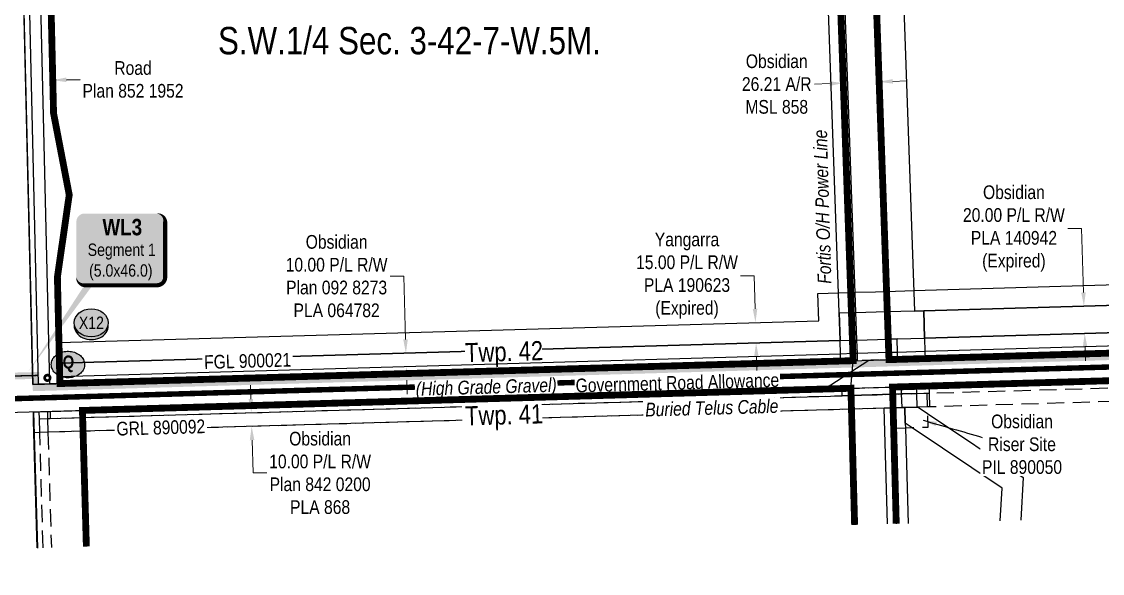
# Model space of a CAD drawing. Extents: x 632269 to 650517, y 5825252 to 5832959.
# Drawn here: x 639771 to 640562, y 5827572 to 5827976 of the extents above; entities that cross this region are included whole.
import ezdxf
from ezdxf.enums import TextEntityAlignment as Align

# ---------------------------------------------------------------- set-up
doc = ezdxf.new("R2010")
doc.units = 0
doc.header["$LTSCALE"] = 5
doc.header["$PDMODE"] = 35
doc.header["$PDSIZE"] = 10
for name, pattern in [('CENTERLINEX3', [5, 2.5, -1, 0.5, -1]), ('foc-ACCESSROAD', [3.75, 2.5, -1.25]), ('foc-FLOWLINE', [3.75, 2.5, -1.25])]:
    doc.linetypes.add(name, pattern=pattern)
doc.layers.get('Defpoints').update_dxf_attribs({"color": 9})
for name, color, linetype, lineweight in [('AS-GENERAL', 48, 'Continuous', 18), ('C-AR-T', 13, 'Continuous', 9), ('C-RW-T', 13, 'Continuous', 9), ('C-WS-T', 13, 'Continuous', 9), ('F-RW-T', 190, 'Continuous', 9), ('T-TEXT', 48, 'Continuous', 18)]:
    doc.layers.add(name, color=color, linetype=linetype, lineweight=lineweight)
for name, color, linetype in [('AS-POWER', 104, 'foc-POWER'), ('AS-POWER-T', 104, 'Continuous'), ('AS-ROADS', 254, 'Continuous'), ('AS-TELUS', 224, 'foc-TEL'), ('C-FLOWLINE', 13, 'foc-FLOWLINE'), ('C-RW', 13, 'Continuous'), ('C-SYMBOL', 7, 'Continuous'), ('C-WS', 13, 'foc-ACCESSROAD'), ('D-TXT', 6, 'Continuous'), ('F-EZE', 190, 'foc-FLOWLINE'), ('F-RW', 190, 'Continuous'), ('L-ROAD-T', 7, 'Continuous'), ('L-SEC', 7, 'Continuous'), ('L-TITLEDB', 4, 'Continuous'), ('L-TITLEDB-T', 4, 'Continuous'), ('P-CROSSINGS', 250, 'Continuous'), ('P-STATION', 7, 'Continuous')]:
    doc.layers.add(name, color=color, linetype=linetype)
doc.layers.add('AS-TRAPPER BOUNDARY', color=7, linetype='CENTERLINEX3', true_color=0xb85c00, transparency=0.6)
for name, color, linetype, true_color in [('AS-TRAPPER-T', 7, 'Continuous', 0xc26100), ('P-PROPOSED-WL2', 7, 'Continuous', 0x05c1ff), ('P-PROPOSED-WL3', 92, 'Continuous', 0x00bd00), ('P-PROPOSED-WL4', 7, 'Continuous', 0x5b5bc8)]:
    doc.layers.add(name, color=color, linetype=linetype, true_color=true_color)
doc.styles.add('175L', font='ARIALN.TTF', dxfattribs={"height": 20})
doc.styles.add('80', font='ARIALN.TTF', dxfattribs={"height": 10})
doc.styles.add('80CG', font='ARIALN.TTF', dxfattribs={"height": 10})
doc.styles.add('80L', font='ARIALN.TTF', dxfattribs={"height": 10})
doc.styles.add('80LS', font='ARIALNI.TTF', dxfattribs={"height": 10})
doc.styles.add('BOLD', font='ARIALNB.TTF')
doc.styles.add('Crossing', font='ARIALN.TTF', dxfattribs={"height": 10})
doc.styles.add('foc-LtypeFont', font='ARIALN.TTF', dxfattribs={"height": 7.35})
doc.linetypes.add('foc-POWER', pattern='A,6,-1,["P",foc-LtypeFont,S=0.2,R=0,X=-0.625,Y=-0.75],-1.24,4', length=12.24)
doc.linetypes.add('foc-POWER-NOLINE', pattern='A,0,-4,["P",foc-LtypeFont,S=0.2,R=0,X=-0.625,Y=-0.75],-8.24', length=12.24)
doc.linetypes.add('foc-TEL', pattern='A,2,-1,["T",foc-LtypeFont,S=0.2,R=0,X=-0.425,Y=-0.75],-1.24,8', length=12.24)
doc.linetypes.add('foc-TEL-NOLINE', pattern='A,0,-2,["T",foc-LtypeFont,S=0.2,R=0,X=-0.425,Y=-0.75],-10.24', length=12.24)
doc.dimstyles.new('Compass 5 000', dxfattribs={"dimscale": 5, "dimtxt": 9, "dimasz": 2, "dimexe": 0.2, "dimexo": 0.0625, "dimgap": 0.5, "dimtad": 0, "dimtih": 1, "dimtoh": 1, "dimzin": 0, "dimdsep": 46, "dimtxsty": '80CG', "dimcen": 0.1, "dimse1": 1, "dimse2": 1, "dimclrd": 256, "dimclrt": 256, "dimaunit": 1, "dimadec": 4, "dimazin": 0, "dimtfac": 0.06, "dimtofl": 0, "dimtmove": 0, "dimatfit": 1, "dimfxl": 0.2, "dimtolj": 1, "dimtzin": 0, "dimlwd": -1, "dimarcsym": 0})

# ---------------------------------------------------------------- blocks, each defined once
blk = doc.blocks.new('*D499')
at = {"layer": 'C-AR-T', "transparency": 16777216}
for p, q in [((640362.12, 5827930.27), (640351.16, 5827929.88)), ((640408.32, 5827931.91), (640418.31, 5827932.27))]:
    blk.add_line(p, q, dxfattribs=at)
for points in [[(640362.06, 5827931.94), (640362.18, 5827928.61), (640372.11, 5827930.63)], [(640408.26, 5827933.58), (640408.38, 5827930.25), (640398.32, 5827931.56)]]:
    blk.add_solid(points, dxfattribs=at)
at = {"layer": 'Defpoints', "color": 0, "transparency": 16777216}
for p in [(640372.11, 5827930.63), (640373, 5827905.71), (640399.21, 5827906.64)]:
    blk.add_point(p, dxfattribs=at)
at = {"layer": 'C-AR-T', "transparency": 16777216, "insert": (640323.42, 5827929.88), "char_height": 10, "attachment_point": 5, "style": '80CG'}
blk.add_mtext('\\A1;Obsidian\\P26.21 A/R\\PMSL 858', dxfattribs=at)
blk = doc.blocks.new('*D613')
at = {"layer": 'C-RW-T', "transparency": 16777216}
for p, q in [((640050.57, 5827789.53), (640040.57, 5827789.53)), ((640051.89, 5827743.32), (640050.57, 5827789.53)), ((640052.75, 5827713.43), (640053.04, 5827703.43))]:
    blk.add_line(p, q, dxfattribs=at)
for points in [[(640053.56, 5827743.37), (640050.23, 5827743.27), (640052.18, 5827733.32)], [(640054.42, 5827713.48), (640051.09, 5827713.38), (640052.46, 5827723.43)]]:
    blk.add_solid(points, dxfattribs=at)
at = {"layer": 'Defpoints', "color": 0, "transparency": 16777216}
for p in [(640051.98, 5827733.32), (640052.18, 5827733.32), (640052.27, 5827723.42)]:
    blk.add_point(p, dxfattribs=at)
at = {"layer": 'C-RW-T', "transparency": 16777216, "insert": (640001.48, 5827789.53), "char_height": 10, "attachment_point": 5, "style": '80CG'}
blk.add_mtext('\\A1;Obsidian\\P10.00 P/L R/W\\PPlan 092 8273\\PPLA 064782', dxfattribs=at)
blk = doc.blocks.new('*D643')
at = {"layer": 'C-RW-T', "transparency": 16777216}
for p, q in [((640546.44, 5827824.39), (640536.44, 5827824.39)), ((640547.8, 5827777.64), (640546.44, 5827824.39)), ((640548.96, 5827737.65), (640549.25, 5827727.65))]:
    blk.add_line(p, q, dxfattribs=at)
for points in [[(640549.46, 5827777.68), (640546.13, 5827777.59), (640548.09, 5827767.64)], [(640550.63, 5827737.7), (640547.29, 5827737.6), (640548.67, 5827747.64)]]:
    blk.add_solid(points, dxfattribs=at)
at = {"layer": 'Defpoints', "color": 0, "transparency": 16777216}
for p in [(640517.72, 5827766.76), (640548.09, 5827767.64), (640518.3, 5827746.76)]:
    blk.add_point(p, dxfattribs=at)
at = {"layer": 'C-RW-T', "transparency": 16777216, "insert": (640496.9, 5827824.39), "char_height": 10, "attachment_point": 5, "style": '80CG'}
blk.add_mtext('\\A1;Obsidian\\P20.00 P/L R/W\\PPLA 140942\\P(Expired)', dxfattribs=at)
blk = doc.blocks.new('*D655')
at = {"layer": 'Defpoints', "color": 0, "transparency": 16777216}
for p in [(640307.45, 5827755.66), (640307.85, 5827755.67), (640307.88, 5827740.67)]:
    blk.add_point(p, dxfattribs=at)
at = {"layer": 'F-RW-T', "transparency": 16777216}
for p, q in [((640306.86, 5827789.9), (640296.86, 5827789.9)), ((640307.56, 5827765.67), (640306.86, 5827789.9)), ((640308.56, 5827730.68), (640308.85, 5827720.69))]:
    blk.add_line(p, q, dxfattribs=at)
for points in [[(640309.23, 5827765.71), (640305.89, 5827765.62), (640307.85, 5827755.67)], [(640310.23, 5827730.73), (640306.9, 5827730.64), (640308.28, 5827740.68)]]:
    blk.add_solid(points, dxfattribs=at)
at = {"layer": 'F-RW-T', "transparency": 16777216, "insert": (640257.78, 5827789.9), "char_height": 10, "attachment_point": 5, "style": '80CG'}
blk.add_mtext('\\A1;Yangarra\\P15.00 P/L R/W\\PPLA 190623\\P(Expired)', dxfattribs=at)
blk = doc.blocks.new('*U783')
h = blk.add_hatch(color=254)
edge = h.paths.add_edge_path()
edge.add_line((-26.5, -33.92), (26.5, -33.92))
edge.add_arc((26.5, -27.92), 6, 270, 360)
edge.add_line((32.5, -27.92), (32.5, 12.5))
edge.add_arc((26.5, 12.5), 6, 0, 90)
edge.add_line((26.5, 18.5), (-26.5, 18.5))
edge.add_arc((-26.5, 12.5), 6, 90, 180)
edge.add_line((-32.5, 12.5), (-32.5, -27.92))
edge.add_arc((-26.5, -27.92), 6, 180, 270)
at = {"layer": 'P-PROPOSED-WL2', "color": 92, "true_color": 0x00bd00, "flags": 128}
blk.add_lwpolyline([(-26.5, -33.92, 3, 3, 0), (26.5, -33.92, 3, 3, 0.414214), (32.5, -27.92, 3, 3, 0), (32.5, 12.5, 3, 0, 0.414214), (26.5, 18.5, 0, 0, 0), (-26.5, 18.5, 0, 0, 0.414214), (-32.5, 12.5, 0, 0, 0), (-32.5, -27.92, 0, 3, 0.414214)], format="xyseb", close=True, dxfattribs=at)
blk.add_lwpolyline([(-67.97, -97.53, 0, 7.5, 0), (0, 0, 0, 0, 0)], format="xyseb", dxfattribs=at)
at = {"layer": 'P-PROPOSED-WL2', "color": 92, "true_color": 0x00bd00}
for tag, p, height, style in [('TEMP_AREA_W1_001', (-9.21, 2.24), 12, 'BOLD'), ('ENTER_TEXT_001', (-30.66, -12.93), 9, '80')]:
    blk.add_attdef(tag, p, '', height=height, dxfattribs=dict(at, style=style))
blk = doc.blocks.new('*D796')
at = {"layer": 'C-RW-T', "transparency": 16777216}
for p, q in [((639938.78, 5827699.78), (639938.49, 5827709.78)), ((639939.64, 5827669.74), (639940.33, 5827645.73)), ((639940.33, 5827645.73), (639950.33, 5827645.73))]:
    blk.add_line(p, q, dxfattribs=at)
for points in [[(639940.44, 5827699.83), (639937.11, 5827699.73), (639939.07, 5827689.78)], [(639941.31, 5827669.79), (639937.98, 5827669.69), (639939.35, 5827679.73)]]:
    blk.add_solid(points, dxfattribs=at)
at = {"layer": 'Defpoints', "color": 0, "transparency": 16777216}
for p in [(639938.74, 5827689.77), (639939.03, 5827679.73), (639939.35, 5827679.73)]:
    blk.add_point(p, dxfattribs=at)
at = {"layer": 'C-RW-T', "transparency": 16777216, "insert": (639989.41, 5827645.73), "char_height": 10, "attachment_point": 5, "style": '80CG'}
blk.add_mtext('\\A1;Obsidian\\P10.00 P/L R/W\\PPlan 842 0200\\PPLA 868', dxfattribs=at)
blk = doc.blocks.new('AA')
at = {"const_width": 4}
blk.add_lwpolyline([(-1, 0, 1), (1, 0, 1)], format="xyb", close=True, dxfattribs=at)
blk.add_circle((0, 0), 2)
blk = doc.blocks.new('Route_Letters')
h = blk.add_hatch(color=255)
h.dxf.hatch_style = 1
edge = h.paths.add_edge_path()
edge.add_ellipse((-0.12, 0.46), major_axis=(-11.97, 0), ratio=0.789318, start_angle=0, end_angle=360)
at = {"color": 5}
blk.add_open_spline([(-12.34, 0.46), (-12.34, -0.25), (-12.24, -0.97), (-11.72, -2.79), (-11.14, -3.88), (-9.56, -5.81), (-8.54, -6.66), (-6.22, -8.02), (-4.9, -8.54), (-2.12, -9.17), (-0.66, -9.3), (2.22, -9.13), (3.64, -8.84), (6.27, -7.89), (7.48, -7.22), (9.54, -5.6), (10.38, -4.64), (11.6, -2.54), (11.97, -1.4), (12.18, 0.91), (12.02, 2.08), (11.2, 4.3), (10.54, 5.35), (8.8, 7.2), (7.72, 7.99), (5.29, 9.24), (3.93, 9.68), (1.11, 10.18), (-0.35, 10.23), (-3.22, 9.91), (-4.61, 9.55), (-7.16, 8.47), (-8.32, 7.75), (-10.24, 6.02), (-11, 5.02), (-12.05, 2.86), (-12.32, 1.7), (-12.34, 0.52), (-12.34, 0.49), (-12.34, 0.46)], degree=3, knots=[0, 0, 0, 0, 0.219529, 0.219529, 0.575727, 0.575727, 0.931924, 0.931924, 1.288121, 1.288121, 1.644318, 1.644318, 2.000515, 2.000515, 2.356712, 2.356712, 2.712909, 2.712909, 3.069107, 3.069107, 3.425304, 3.425304, 3.781501, 3.781501, 4.137698, 4.137698, 4.493895, 4.493895, 4.850092, 4.850092, 5.20629, 5.20629, 5.562487, 5.562487, 5.918684, 5.918684, 6.274881, 6.274881, 6.283185, 6.283185, 6.283185, 6.283185], dxfattribs=at)
at = {"color": 14, "style": 'BOLD'}
blk.add_attdef('A', text='', height=9.5, dxfattribs=at).set_placement((0.22, 0.98), align=Align.MIDDLE)
blk = doc.blocks.new('*D848')
at = {"layer": 'Defpoints', "color": 0, "transparency": 16777216}
for p in [(639739.83, 5827933.69), (639793.82, 5827934.96), (639793.87, 5827932.8)]:
    blk.add_point(p, dxfattribs=at)
at = {"layer": 'L-TITLEDB-T', "transparency": 16777216}
for p, q in [((639729.88, 5827931.29), (639719.88, 5827931.05)), ((639803.87, 5827933.03), (639813.87, 5827933.27))]:
    blk.add_line(p, q, dxfattribs=at)
for points in [[(639729.84, 5827932.95), (639729.92, 5827929.62), (639739.88, 5827931.52)], [(639803.83, 5827934.7), (639803.91, 5827931.37), (639793.87, 5827932.8)]]:
    blk.add_solid(points, dxfattribs=at)
at = {"layer": 'L-TITLEDB-T', "transparency": 16777216, "insert": (639852.57, 5827933.27), "char_height": 10, "attachment_point": 5, "style": '80CG'}
blk.add_mtext('\\A1;Road\\PPlan 852 1952', dxfattribs=at)
blk = doc.blocks.new('xing2')
h = blk.add_hatch(color=50)
h.dxf.hatch_style = 1
edge = h.paths.add_edge_path()
edge.add_ellipse((0, 0), major_axis=(-12.5, 0), ratio=0.816297, start_angle=0, end_angle=360)
h = blk.add_hatch(color=250)
h.dxf.hatch_style = 1
edge = h.paths.add_edge_path()
edge.add_ellipse((0, -2.05), major_axis=(-12.5, 0), ratio=0.816297, start_angle=0, end_angle=180)
edge.add_line((12.5, -2.05), (12.5, 0))
edge.add_ellipse((0, 0), major_axis=(-12.5, 0), ratio=0.816297, start_angle=0, end_angle=180, ccw=False)
edge.add_line((-12.5, 0), (-12.5, -2.05))
at = {"color": 250}
blk.add_ellipse((0, 0), major_axis=(-12.5, 0), ratio=0.816297, dxfattribs=at)
blk.add_ellipse((0, -2.05), major_axis=(-12.5, 0), ratio=0.816297, start_param=0, end_param=3.141593, dxfattribs=at)
at = {"color": 250, "style": 'Crossing'}
blk.add_attdef('CROSSING', text='', height=9, dxfattribs=at).set_placement((0.09, 0.02), align=Align.MIDDLE_CENTER)
at = {"color": 250, "style": 'Crossing', "flags": 1}
for tag, p in [('OWNER', (0.09, -12.49)), ('DESCRIPTION', (0.09, -25.77)), ('LOCATION', (0.09, -39.3)), ('DWG_REF', (0.09, -52.84))]:
    blk.add_attdef(tag, text='', height=9, dxfattribs=at).set_placement(p, align=Align.MIDDLE_CENTER)

msp = doc.modelspace()

# ---------------------------------------------------------------- hatches: boundary and pattern name
at = {"layer": 'P-PROPOSED-WL3', "linetype": 'Continuous'}
h = msp.add_hatch(color=256, dxfattribs=at)
h.dxf.hatch_style = 1
h.paths.add_polyline_path([(639751.179, 5827709.683), (639751.067, 5827713.746), (639779.09, 5827714.408), (639779.182, 5827710.494), (639784.178, 5827710.638), (639783.969, 5827719.523), (639745.928, 5827718.625), (639746.183, 5827709.536)])
at = {"layer": 'P-PROPOSED-WL4', "linetype": 'Continuous'}
h = msp.add_hatch(color=256, dxfattribs=at)
h.dxf.hatch_style = 1
h.paths.add_polyline_path([(639779.182, 5827710.494), (639779.3, 5827705.497), (640582.397, 5827728.673), (641384.925, 5827752.276), (642207.686, 5827776.829), (642342.502, 5827780.686), (642342.792, 5827770.577), (642207.994, 5827766.714), (641646.467, 5827749.943), (641647.651, 5827744.977), (642208.14, 5827761.718), (642347.931, 5827765.723), (642347.355, 5827785.825), (642207.54, 5827781.826), (641384.776, 5827757.272), (640582.25, 5827733.669)])

# ---------------------------------------------------------------- linework, layer by layer
at = {"layer": 'AS-GENERAL', "const_width": 1, "flags": 128}
msp.add_lwpolyline([(639783, 5827717), (639746.001, 5827716.127)], dxfattribs=at)
at = {"layer": 'AS-POWER', "linetype": 'foc-POWER-NOLINE', "flags": 128}
for points in [[(640379.312, 5827727.794), (640360.077, 5828269.798)], [(640380.389, 5827607.751), (640377.677, 5827707.627), (640377.678, 5827707.64)]]:
    msp.add_lwpolyline(points, dxfattribs=at)
at = {"layer": 'AS-POWER', "flags": 128}
msp.add_lwpolyline([(640377.678, 5827707.64), (640379.312, 5827727.794)], dxfattribs=at)
at = {"layer": 'AS-ROADS', "const_width": 3.999, "flags": 128}
msp.add_lwpolyline([(635537.381, 5827579.634), (636509.669, 5827606.936), (637333.137, 5827630.215), (638136.052, 5827653.164), (638957.527, 5827676.373), (639759.254, 5827699.855), (640582.479, 5827723.611), (641385.056, 5827747.216), (642207.846, 5827771.77), (643107.445, 5827797.547)], dxfattribs=at)
at = {"layer": 'AS-TRAPPER BOUNDARY', "const_width": 4.998, "flags": 128}
for points in [[(640328.204, 5828632.46), (640333.99, 5828391.08), (640422.927, 5828393.691), (640427.229, 5828273.688), (640427.285, 5828271.767), (640386.294, 5828270.565), (640405.528, 5827728.552), (641180.753, 5827751.27), (641168.584, 5827796.654), (641225.021, 5827798.336), (641226.319, 5827752.595), (641384.776, 5827757.272), (641368.403, 5828329.268), (641174.992, 5828323.913), (641175.867, 5828293.412), (641053.927, 5828289.932), (641050.466, 5828411.816), (641172.368, 5828415.314), (641173.977, 5828359.273), (641174.117, 5828354.381), (641367.53, 5828359.756), (641359.105, 5828662.432)], [(640410.843, 5827608.649), (640408.126, 5827708.508), (641118.534, 5827729.301), (641121.465, 5827629.404)]]:
    msp.add_lwpolyline(points, dxfattribs=at)
at = {"layer": 'C-FLOWLINE', "flags": 128}
msp.add_lwpolyline([(641385.493, 5827731.537), (641385.557, 5827728.984), (641385.746, 5827721.473), (641352.969, 5827720.524), (641337.998, 5827720.091), (641198.061, 5827716.045), (641190.234, 5827715.819), (641158.934, 5827714.914), (641133.282, 5827714.173), (641132.357, 5827714.146), (641123.443, 5827713.889), (641103.319, 5827713.308), (640639.604, 5827699.937), (640624.62, 5827699.506), (640583.19, 5827698.314), (640435.106, 5827694.041), (640433.52, 5827693.993), (640426.931, 5827693.805), (640425.835, 5827693.774), (640417.134, 5827693.523), (640415.101, 5827693.463), (640408.544, 5827693.21), (640402.101, 5827693.088), (640378.091, 5827692.35), (639816.012, 5827676.188), (639790.347, 5827675.449), (639784.345, 5827675.277), (639780.089, 5827675.139), (639779.8, 5827685.202), (639784.107, 5827685.326), (639790.109, 5827685.499), (639792.03, 5827685.559), (639815.72, 5827686.242), (639883.655, 5827688.193), (640371.255, 5827702.192), (640377.82, 5827702.359), (640408.269, 5827703.27), (640414.803, 5827703.472), (640425.538, 5827703.786), (640433.248, 5827704.037), (640434.807, 5827704.08), (640582.913, 5827708.357), (640624.249, 5827709.552), (640639.236, 5827709.985), (641103.023, 5827723.365), (641123.146, 5827723.948), (641129.686, 5827724.134), (641156.26, 5827724.903), (641187.573, 5827725.81), (641195.408, 5827726.035), (641337.71, 5827730.154), (641352.686, 5827730.587), (641385.493, 5827731.537)], close=True, dxfattribs=at)
at = {"layer": 'C-RW'}
for points in [[(640299.7, 5828631.631), (640302.131, 5828529.322), (640305.428, 5828390.238), (640305.653, 5828380.732), (640358.17, 5828269.741), (640360.234, 5828265.38), (640362.675, 5828260.22), (640363.486, 5828258.507), (640363.957, 5828245.259), (640381.788, 5827742.811), (640382.138, 5827732.945), (640382.317, 5827727.881), (640379.312, 5827727.794), (640370.344, 5827727.535), (640370.164, 5827732.596), (640369.814, 5827742.461), (640351.979, 5828244.56), (640351.411, 5828259.563), (640351.406, 5828260.663), (640347.262, 5828269.422), (640302.533, 5828363.953), (640295.71, 5828378.374), (640292.137, 5828529.028), (640289.7, 5828631.34)], [(639770.065, 5828616.233), (639772.484, 5828513.74), (639791.433, 5827710.848), (639783.511, 5827710.619), (639764.562, 5828513.508), (639762.143, 5828616.002)], [(640407.832, 5828227.911), (640424.294, 5827764.04), (640430.944, 5827764.234), (640431.524, 5827744.269), (640431.81, 5827734.453), (640431.959, 5827729.316), (640411.955, 5827728.738), (640411.806, 5827733.869), (640411.52, 5827743.694), (640404.998, 5827743.506), (640387.828, 5828227.325)], [(640581.864, 5827748.602), (640431.525, 5827744.256), (640430.944, 5827764.234), (640581.347, 5827768.607)], [(640582.116, 5827738.845), (640431.81, 5827734.467), (640411.805, 5827733.886), (640405.346, 5827733.696), (640382.137, 5827732.988), (640379.13, 5827732.933), (640370.162, 5827732.639), (639798.985, 5827716.076), (639798.771, 5827725.099), (639798.748, 5827726.046), (640369.814, 5827742.448), (640378.783, 5827742.718), (640381.788, 5827742.797), (640404.999, 5827743.473), (640411.521, 5827743.66), (640431.525, 5827744.245), (640581.864, 5827748.602)], [(640404.409, 5827608.468), (640402.101, 5827693.088), (640408.544, 5827693.21), (640415.101, 5827693.463), (640417.134, 5827693.523), (640417.45, 5827682.109), (640417.547, 5827678.575), (640419.456, 5827608.891)]]:
    msp.add_lwpolyline(points, dxfattribs=at)
msp.add_lwpolyline([(639791.907, 5827690.735), (639792.03, 5827685.559), (639815.72, 5827686.242), (639883.655, 5827688.193), (640371.255, 5827702.192), (640377.82, 5827702.359), (640408.269, 5827703.27), (640414.803, 5827703.472), (640425.538, 5827703.786), (640425.835, 5827693.774), (640417.134, 5827693.523), (640415.101, 5827693.463), (640408.544, 5827693.21), (640402.101, 5827693.088), (640378.091, 5827692.35), (639816.012, 5827676.188), (639790.347, 5827675.449), (639784.345, 5827675.277), (639784.107, 5827685.326), (639783.985, 5827690.507), (639789.987, 5827690.68), (639791.907, 5827690.735)], close=True, dxfattribs=at)
at = {"layer": 'C-WS', "flags": 128}
for points in [[(640423.712, 5828393.714), (640423.74, 5828392.769), (640427.229, 5828273.688), (640427.285, 5828271.767), (640406.298, 5828271.152), (640386.294, 5828270.565), (640386.611, 5828261.618), (640387.118, 5828247.342), (640387.144, 5828246.613), (640387.828, 5828227.325), (640404.998, 5827743.506), (640405.346, 5827733.68), (640405.528, 5827728.552), (640382.317, 5827727.881), (640379.312, 5827727.794), (640379.131, 5827732.92), (640378.782, 5827742.757), (640360.954, 5828245.084), (640360.422, 5828260.089), (640360.234, 5828265.38), (640360.077, 5828269.798), (640358.17, 5828269.741), (640347.262, 5828269.422), (640305.339, 5828268.192), (640302.533, 5828363.953), (640301.766, 5828390.138), (640303.532, 5828390.188), (640305.428, 5828390.238), (640333.99, 5828391.08), (640369.979, 5828392.136), (640390.201, 5828392.73), (640422.927, 5828393.691), (640423.712, 5828393.714)], [(640417.547, 5827678.575), (640408.952, 5827678.324), (640408.544, 5827693.21), (640408.269, 5827703.27), (640414.803, 5827703.472), (640425.538, 5827703.786), (640433.248, 5827704.037), (640433.52, 5827693.993), (640433.647, 5827689.307), (640433.926, 5827679.053), (640422.508, 5827678.72), (640417.547, 5827678.575)]]:
    msp.add_lwpolyline(points, close=True, dxfattribs=at)
msp.add_lwpolyline([(640380.389, 5827607.757), (640379.997, 5827622.184), (640378.091, 5827692.35), (640377.82, 5827702.359), (640377.677, 5827707.627), (640408.126, 5827708.508), (640408.269, 5827703.27), (640408.544, 5827693.21), (640408.952, 5827678.324), (640410.843, 5827608.649)], dxfattribs=at)
at = {"layer": 'F-EZE'}
msp.add_lwpolyline([(639786.836, 5827591.114), (639784.345, 5827675.285), (639784.107, 5827685.326), (639783.985, 5827690.507), (639789.987, 5827690.681), (639790.109, 5827685.499), (639790.346, 5827675.453), (639792.838, 5827591.283)], dxfattribs=at)
at = {"layer": 'F-RW'}
for points in [[(640581.347, 5827768.607), (640430.944, 5827764.234), (640424.294, 5827764.04), (640404.29, 5827763.458), (640396.082, 5827763.22), (640381.079, 5827762.783), (640378.074, 5827762.695), (640369.104, 5827762.434), (640369.814, 5827742.448), (639798.748, 5827726.046), (639798.392, 5827741.052), (640354.278, 5827757.003), (640353.567, 5827776.999), (640368.571, 5827777.435), (640377.542, 5827777.696), (640380.547, 5827777.784), (640395.55, 5827778.22), (640403.758, 5827778.459), (640423.762, 5827779.041), (640580.959, 5827783.613)], [(640486.913, 5827610.788), (640488.281, 5827634.649), (640422.508, 5827678.72), (640417.45, 5827682.109), (640417.134, 5827693.523), (640425.835, 5827693.774), (640426.931, 5827693.805), (640433.647, 5827689.307), (640503.745, 5827642.336), (640501.96, 5827611.229)]]:
    msp.add_lwpolyline(points, dxfattribs=at)
for points in [[(640408.269, 5827703.27), (640377.82, 5827702.359), (640371.255, 5827702.192), (640371.076, 5827707.437), (640377.677, 5827707.627), (640408.126, 5827708.508), (640414.648, 5827708.696), (640425.388, 5827709.007), (640425.538, 5827703.786), (640414.803, 5827703.472), (640408.269, 5827703.27)], [(640435.106, 5827694.041), (640433.52, 5827693.993), (640426.931, 5827693.805), (640425.835, 5827693.774), (640417.134, 5827693.523), (640415.101, 5827693.463), (640414.803, 5827703.472), (640414.648, 5827708.696), (640425.388, 5827709.007), (640434.652, 5827709.274), (640434.807, 5827704.08), (640435.106, 5827694.041)]]:
    msp.add_lwpolyline(points, close=True, dxfattribs=at)
at = {"layer": 'L-SEC'}
for p, q in [((639760.235, 5828513.263), (639779.182, 5827710.494)), ((639779.182, 5827710.494), (640582.189, 5827733.667)), ((639779.755, 5827690.386), (640582.769, 5827713.559)), ((639779.755, 5827690.386), (639782.598, 5827590.717))]:
    msp.add_line(p, q, dxfattribs=at)
at = {"layer": 'L-TITLEDB'}
for points in [[(639777.752, 5828616.456), (639780.153, 5828513.966), (639786.761, 5828234.058), (639787.044, 5828222.082), (639789.738, 5828107.951), (639790.093, 5828092.946), (639794.443, 5827908.663), (639805.91, 5827848.942), (639797.256, 5827788.866), (639798.748, 5827726.046), (639798.771, 5827725.099), (639798.985, 5827716.076), (639799.008, 5827715.095), (639799.104, 5827711.069), (639791.433, 5827710.848), (639783.511, 5827710.619), (639779.182, 5827710.494), (639760.226, 5828513.38), (639757.83, 5828615.877)], [(639782.51, 5827590.993), (639780.089, 5827675.139), (639779.8, 5827685.202), (639779.651, 5827690.383), (639783.985, 5827690.507), (639789.987, 5827690.68), (639791.907, 5827690.736), (639815.572, 5827691.416), (639815.72, 5827686.242), (639816.012, 5827676.188), (639818.443, 5827592.003)]]:
    msp.add_lwpolyline(points, dxfattribs=at)

# ---------------------------------------------------------------- block references
at = {"layer": 'L-TITLEDB-T', "color": 3}
ref = msp.add_blockref('*U783', (639843.623, 5827816.825), dxfattribs=dict(at, xscale=0.999675, yscale=0.999675, zscale=0.999675))
ref.add_attrib('TEMP_AREA_W1_001', 'WL3', (639830.207, 5827819.417), dxfattribs={"layer": 'P-PROPOSED-WL2', "color": 92, "true_color": 0x00bd00, "height": 11.9961, "style": 'BOLD'})
ref.add_attrib('ENTER_TEXT_001', 'Segment 1', (639819.418, 5827804.353), dxfattribs={"layer": 'P-PROPOSED-WL2', "color": 92, "true_color": 0x00bd00, "height": 8.9971, "style": '80'})
ref.add_attrib('ENTER_TEXT_002', '(5.0x46.0)', (639820.418, 5827789.205), dxfattribs={"layer": 'P-PROPOSED-WL2', "color": 92, "true_color": 0x00bd00, "height": 8.9971, "style": '80'})
at = {"layer": 'P-CROSSINGS', "color": 4, "xscale": 0.999675, "yscale": 0.999675, "zscale": 0.999675}
msp.add_blockref('xing2', (639822.012, 5827755.463), dxfattribs=at).add_auto_attribs({'CROSSING': 'X12'})
at = {"layer": 'P-STATION'}
ref = msp.add_blockref('Route_Letters', (639805.088, 5827724.544), dxfattribs=dict(at, xscale=0.9993181160249874, yscale=0.9993181160249874, zscale=0.9993181160249874))
ref.add_attrib('A', 'Q', dxfattribs={"layer": '0', "color": 170, "height": 9.494, "style": 'BOLD'}).set_placement((639805.312, 5827725.519), align=Align.MIDDLE)
at = {"layer": 'P-STATION', "xscale": 0.9993181160249874, "yscale": 0.9993181160249874, "zscale": 0.9993181160249874}
msp.add_blockref('AA', (639789.946, 5827715.233), dxfattribs=at)

# ---------------------------------------------------------------- texts
at = {"layer": 'C-SYMBOL', "color": 3, "style": '175L'}
msp.add_text('S.W.1/4 Sec. 3-42-7-W.5M.', height=19.9935, dxfattribs=at).set_placement((640054.743, 5827945.677), align=Align.BOTTOM_CENTER)

# ---------------------------------------------------------------- dimensions: what is measured, and where the dimension line sits
at = {"layer": 'C-AR-T'}
dim = msp.add_linear_dim(base=(640372.114, 5827930.628), p1=(640399.209, 5827906.645), p2=(640372.998, 5827905.715), angle=182.032548, text='Obsidian\\P26.21 A/R\\PMSL 858', dimstyle='Compass 5 000', dxfattribs=at)
dim.commit()
dim.dimension.update_dxf_attribs({"geometry": '*D499', "text_midpoint": (640323.421, 5827929.884), "dimtype": 161})
at = {"layer": 'C-RW-T'}
dim = msp.add_linear_dim(base=(640548.088, 5827767.64), p1=(640518.297, 5827746.76), p2=(640517.715, 5827766.757), angle=91.665607, text='Obsidian\\P20.00 P/L R/W\\PPLA 140942\\P(Expired)', dimstyle='Compass 5 000', dxfattribs=at)
dim.commit()
dim.dimension.update_dxf_attribs({"geometry": '*D643', "text_midpoint": (640496.901, 5827824.394), "dimtype": 161})
at = {"layer": 'L-TITLEDB-T'}
dim = msp.add_linear_dim(base=(639793.874, 5827932.798), p1=(639739.826, 5827933.689), p2=(639793.823, 5827934.962), angle=1.350886, text='Road\\PPlan 852 1952', dimstyle='Compass 5 000', dxfattribs=at)
dim.commit()
dim.dimension.update_dxf_attribs({"geometry": '*D848', "text_midpoint": (639852.569, 5827933.269), "dimtype": 161})

# ---------------------------------------------------------------- next in the draw order: texts
at = {"layer": 'D-TXT', "color": 3, "insert": (640095.282, 5827740.612), "char_height": 14, "attachment_point": 1, "rotation": 1.613644, "style": '80L', "bg_fill": 3, "box_fill_scale": 1, "bg_fill_color": 256, "bg_fill_transparency": 0}
msp.add_mtext_dynamic_manual_height_columns('Twp. 42', width=56.34055, gutter_width=47.5, heights=[0], dxfattribs=at)
at = {"layer": 'D-TXT', "color": 3, "insert": (640095.282, 5827694.394), "char_height": 14, "attachment_point": 1, "rotation": 1.613644, "style": '80L', "bg_fill": 3, "box_fill_scale": 1.15, "bg_fill_color": 256, "bg_fill_true_color": 256, "bg_fill_transparency": 0}
msp.add_mtext_dynamic_manual_height_columns('Twp. 41', width=54.22049, gutter_width=47.5, heights=[0], dxfattribs=at)

# ---------------------------------------------------------------- next in the draw order: linework, layer by layer
at = {"layer": 'AS-POWER', "linetype": 'foc-POWER-NOLINE', "flags": 128}
msp.add_lwpolyline([(638780.865, 5827661.321), (638957.816, 5827666.32), (639759.548, 5827689.803), (640358.219, 5827707.079), (640390.83, 5827728.127), (640582.25, 5827733.663), (641384.776, 5827757.272), (642207.54, 5827781.826), (642806.932, 5827798.982)], dxfattribs=at)
at = {"layer": 'AS-TELUS', "linetype": 'foc-TEL-NOLINE', "flags": 128}
msp.add_lwpolyline([(638934.341, 5827665.657), (638957.816, 5827666.32), (639759.647, 5827689.805), (640582.769, 5827713.559), (641385.351, 5827737.164), (642208.14, 5827761.718), (642217.782, 5827761.994)], dxfattribs=at)

# ---------------------------------------------------------------- next in the draw order: texts
at = {"layer": 'C-WS-T', "insert": (640502.828, 5827666.665), "char_height": 9.99669, "width": 58.12305, "attachment_point": 5, "style": '80CG', "bg_fill": 3, "box_fill_scale": 1.15, "bg_fill_color": 256, "bg_fill_true_color": 256, "bg_fill_transparency": 0}
msp.add_mtext('\\A1;Obsidian\\PRiser Site\\PPIL 890050', dxfattribs=at)
at = {"layer": 'L-ROAD-T', "insert": (640250.594, 5827716.656), "char_height": 9.99675, "width": 150.28215, "attachment_point": 2, "rotation": 1.603781, "style": '80L', "bg_fill": 3, "box_fill_scale": 1, "bg_fill_color": 256, "bg_fill_transparency": 0}
msp.add_mtext('Government Road Allowance', dxfattribs=at)

# ---------------------------------------------------------------- next in the draw order: linework, layer by layer
at = {"layer": 'AS-TRAPPER BOUNDARY', "const_width": 4.998, "flags": 128}
msp.add_lwpolyline([(639777.752, 5828616.456), (639794.443, 5827908.663), (639805.91, 5827848.942), (639797.256, 5827788.866), (639799.104, 5827711.069), (640379.312, 5827727.794), (640360.077, 5828269.798), (640305.339, 5828268.192), (640301.766, 5828390.138), (640303.532, 5828390.188), (640297.745, 5828631.574)], dxfattribs=at)

# ---------------------------------------------------------------- next in the draw order: texts
at = {"layer": 'AS-TELUS', "linetype": 'foc-TEL-NOLINE', "insert": (640275.921, 5827693.246), "char_height": 9.99669, "width": 97.2097, "attachment_point": 5, "rotation": 1.618337, "style": '80CG', "bg_fill": 3, "box_fill_scale": 1.15, "bg_fill_color": 256, "bg_fill_true_color": 256, "bg_fill_transparency": 0}
msp.add_mtext('\\A1;{\\fArial Narrow|b0|i1|c0|p34;Buried Telus Cable}', dxfattribs=at)

# ---------------------------------------------------------------- next in the draw order: dimensions: what is measured, and where the dimension line sits
at = {"layer": 'F-RW-T'}
dim = msp.add_linear_dim(base=(640307.846, 5827755.671), p1=(640307.882, 5827740.669), p2=(640307.451, 5827755.66), angle=91.643666, text='Yangarra\\P15.00 P/L R/W\\PPLA 190623\\P(Expired)', dimstyle='Compass 5 000', dxfattribs=at)
dim.commit()
dim.dimension.update_dxf_attribs({"geometry": '*D655', "text_midpoint": (640257.782, 5827789.897), "dimtype": 161})

# ---------------------------------------------------------------- next in the draw order: leaders
at = {"layer": 'C-WS-T', "path_type": 1}
msp.add_leader([(640430.441, 5827684.301), (640473.761, 5827671.755)], dimstyle='Compass 5 000', override={"dimgap": 0.5, "dimtad": 0}, dxfattribs=at)

# ---------------------------------------------------------------- next in the draw order: linework, layer by layer
at = {"layer": 'AS-TRAPPER BOUNDARY', "const_width": 4.998, "flags": 128}
msp.add_lwpolyline([(639818.443, 5827592.003), (639815.572, 5827691.416), (640377.677, 5827707.627), (640380.388, 5827607.793)], dxfattribs=at)

# ---------------------------------------------------------------- next in the draw order: texts
at = {"layer": 'AS-POWER-T', "insert": (640356.839, 5827840.242), "char_height": 9.99669, "width": 112.25246, "attachment_point": 5, "rotation": 91.677699, "style": '80CG', "bg_fill": 3, "box_fill_scale": 1.15, "bg_fill_color": 256, "bg_fill_true_color": 256, "bg_fill_transparency": 0}
msp.add_mtext('\\A1;{\\fArial Narrow|b0|i1|c0|p34;Fortis O/H Power Line}', dxfattribs=at)
at = {"layer": 'AS-TRAPPER-T', "insert": (639936.371, 5827727.551), "char_height": 9.99669, "width": 63.21004, "attachment_point": 5, "rotation": 1.644627, "style": '80CG', "bg_fill": 3, "box_fill_scale": 1.15, "bg_fill_color": 256, "bg_fill_true_color": 256, "bg_fill_transparency": 0}
msp.add_mtext('\\A1;FGL 900021', dxfattribs=at)

# ---------------------------------------------------------------- next in the draw order: texts
at = {"layer": 'AS-TRAPPER-T', "insert": (639872.893, 5827678.877), "char_height": 9.99669, "width": 64.43746, "attachment_point": 5, "rotation": 1.644627, "style": '80CG', "bg_fill": 3, "box_fill_scale": 1.15, "bg_fill_color": 256, "bg_fill_true_color": 256, "bg_fill_transparency": 0}
msp.add_mtext('\\A1;GRL 890092', dxfattribs=at)
at = {"layer": 'T-TEXT', "insert": (640110.779, 5827713.63), "char_height": 9.99675, "width": 104.3568, "attachment_point": 2, "rotation": 1.677695, "style": '80LS', "bg_fill": 3, "box_fill_scale": 1, "bg_fill_color": 256, "bg_fill_transparency": 0}
msp.add_mtext('(High Grade Gravel)', dxfattribs=at)

# ---------------------------------------------------------------- next in the draw order: dimensions: what is measured, and where the dimension line sits
at = {"layer": 'C-RW-T'}
dim = msp.add_linear_dim(base=(640052.18, 5827733.325), p1=(640052.266, 5827723.421), p2=(640051.982, 5827733.319), angle=91.645169, text='Obsidian\\P10.00 P/L R/W\\PPlan 092 8273\\PPLA 064782', dimstyle='Compass 5 000', dxfattribs=at)
dim.commit()
dim.dimension.update_dxf_attribs({"geometry": '*D613', "text_midpoint": (640001.483, 5827789.528), "dimtype": 161})
at = {"layer": 'C-RW-T', "color": 2}
dim = msp.add_linear_dim(base=(639939.354, 5827679.735), p1=(639938.74, 5827689.775), p2=(639939.029, 5827679.725), angle=271.64708, text='Obsidian\\P10.00 P/L R/W\\PPlan 842 0200\\PPLA 868', dimstyle='Compass 5 000', dxfattribs=at)
dim.commit()
dim.dimension.update_dxf_attribs({"geometry": '*D796', "text_midpoint": (639989.415, 5827645.729), "dimtype": 161})

doc.saveas('drawing.dxf')
